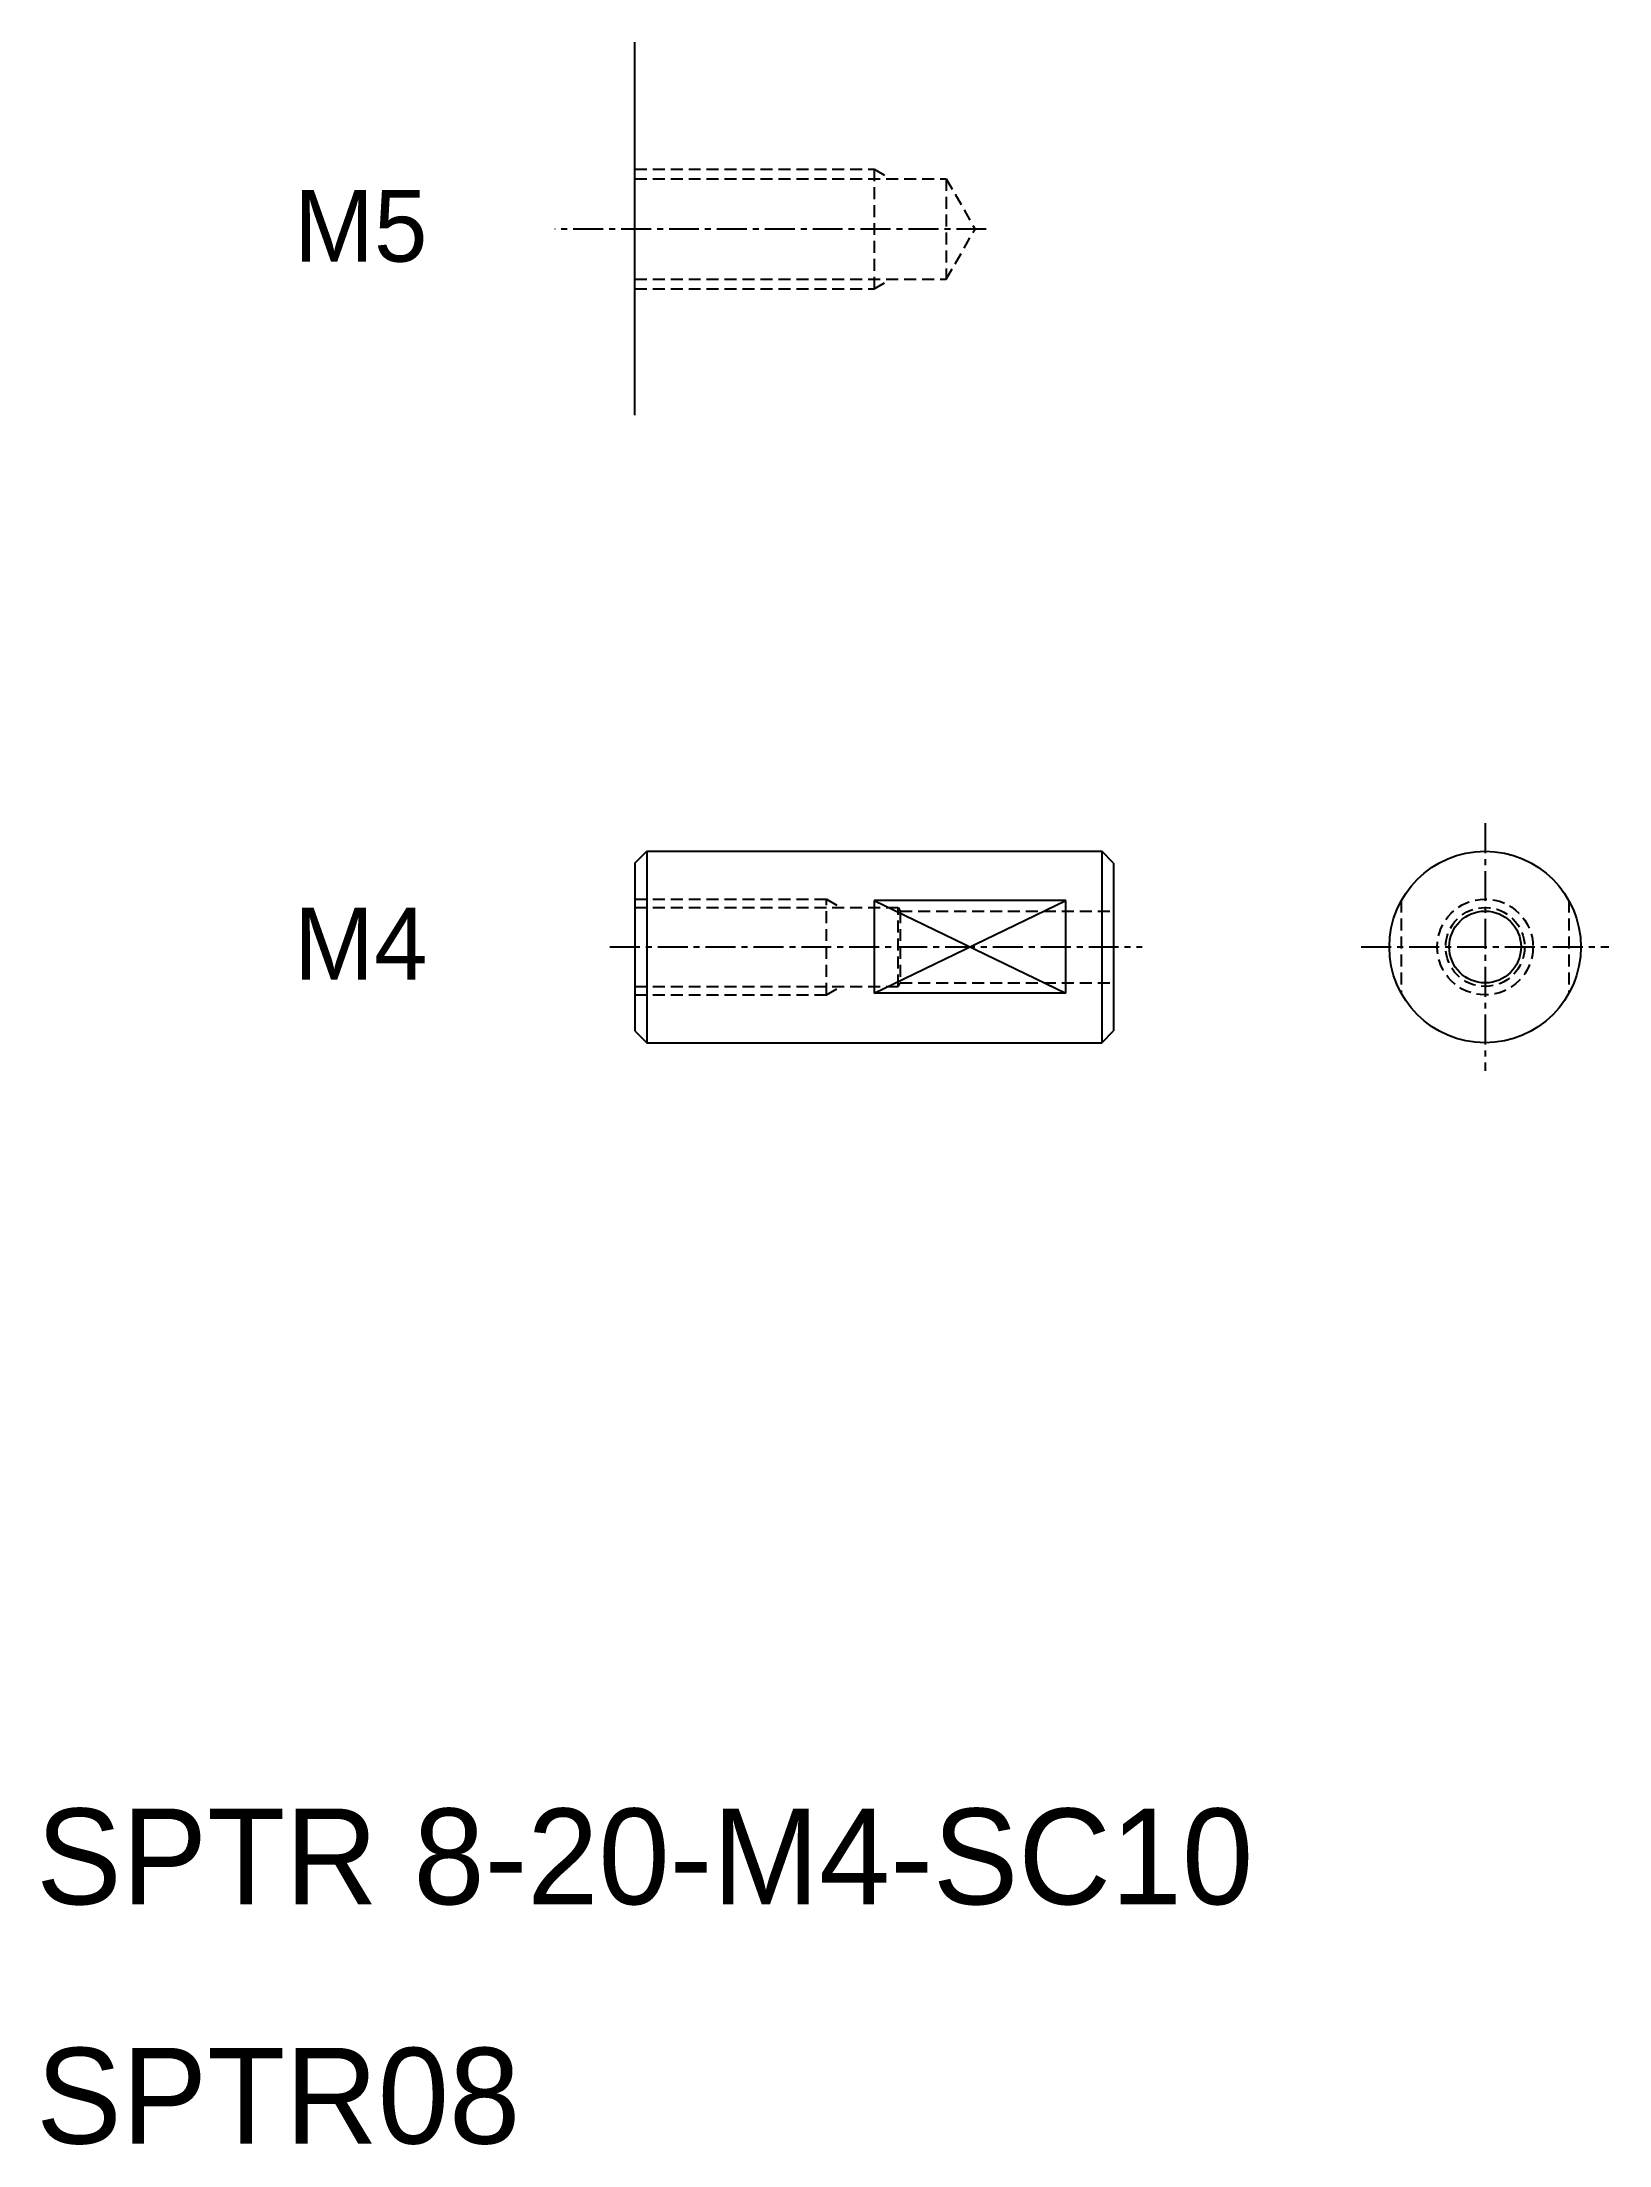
# Model space of a CAD drawing. Extents: x 10.2 to 75.7, y 9.9 to 97.8.
import ezdxf

# ---------------------------------------------------------------- set-up
doc = ezdxf.new("R2010")
doc.units = 0
doc.linetypes.add('CENTER', pattern=[2, 1.25, -0.25, 0.25, -0.25])
doc.linetypes.add('DASHED', pattern=[0.75, 0.5, -0.25])
doc.layers.get('0').update_dxf_attribs({"linetype": 'CONTINUOUS'})
doc.layers.add('CENTER', color=1, linetype='CENTER')

msp = doc.modelspace()

# ---------------------------------------------------------------- linework, layer by layer
at = {"color": 7, "linetype": 'CONTINUOUS'}
for p, q in [((35, 82.218), (35, 97.812)), ((35, 63.5), (35.5, 64)), ((35, 63.5), (35, 56.5)), ((35.5, 64), (54.5, 64)), ((35.5, 64), (35.5, 56)), ((40.25, 64), (40.25, 64)), ((45, 64), (45, 64)), ((55, 63.5), (54.5, 64)), ((54.5, 64), (54.5, 56)), ((55, 63.5), (55, 56.5)), ((35, 62), (35, 58)), ((53, 61.936), (45, 61.936)), ((45, 61.936), (45, 58.064)), ((53, 58.064), (53, 61.936)), ((53, 58.064), (45, 58.064)), ((35, 56.5), (35.5, 56)), ((54.5, 56), (55, 56.5)), ((35.5, 56), (54.5, 56))]:
    msp.add_line(p, q, dxfattribs=at)
at = {"color": 3, "linetype": 'DASHED'}
for p, q in [((35, 92.5), (45, 92.5)), ((45, 92.5), (45, 87.5)), ((45, 92.5), (45.606, 92.15)), ((35, 92.1), (48, 92.1)), ((48, 92.1), (48, 87.9)), ((48, 92.1), (49.212, 90)), ((48, 87.9), (49.212, 90)), ((35, 87.9), (48, 87.9)), ((35, 87.5), (45, 87.5)), ((45, 87.5), (45.606, 87.85)), ((35, 62), (43, 62)), ((35, 61.65), (46, 61.65)), ((43, 62), (43.606, 61.65)), ((43, 58), (43, 62)), ((46, 58.35), (46, 61.65)), ((46, 61.65), (46.087, 61.5)), ((67.015, 61.936), (67.015, 58.064)), ((74.015, 61.936), (74.015, 58.064)), ((46.087, 61.5), (55, 61.5)), ((46.087, 61.5), (46.087, 58.5)), ((35, 58.35), (46, 58.35)), ((35, 58), (43, 58)), ((43, 58), (43.606, 58.35)), ((46, 58.35), (46.087, 58.5)), ((46.087, 58.5), (55, 58.5))]:
    msp.add_line(p, q, dxfattribs=at)
at = {"color": 3, "linetype": 'CONTINUOUS'}
for p, q in [((45, 61.936), (53, 58.064)), ((45, 58.064), (53, 61.936))]:
    msp.add_line(p, q, dxfattribs=at)
at = {"color": 7, "linetype": 'CONTINUOUS'}
for radius in [4, 1.5]:
    msp.add_circle((70.515, 60), radius, dxfattribs=at)
at = {"color": 3, "linetype": 'DASHED'}
for radius in [2, 1.65]:
    msp.add_circle((70.515, 60), radius, dxfattribs=at)
at = {"layer": 'CENTER', "color": 1, "linetype": 'CENTER'}
for p, q in [((49.68, 90), (31.66, 90)), ((70.515, 65.173), (70.515, 54.827)), ((33.958, 60), (56.193, 60)), ((65.343, 60), (75.686, 60))]:
    msp.add_line(p, q, dxfattribs=at)

# ---------------------------------------------------------------- texts
at = {"color": 7}
for s, p in [('M5', (20.765, 88.637)), ('M4', (20.765, 58.637))]:
    msp.add_text(s, height=3, dxfattribs=at).set_placement(p)
at = {"color": 7, "linetype": 'CONTINUOUS'}
for s, p in [('SPTR 8-20-M4-SC10', (10, 20)), ('SPTR08 ', (10, 10))]:
    msp.add_text(s, height=4, dxfattribs=at).set_placement(p)

doc.saveas('drawing.dxf')
